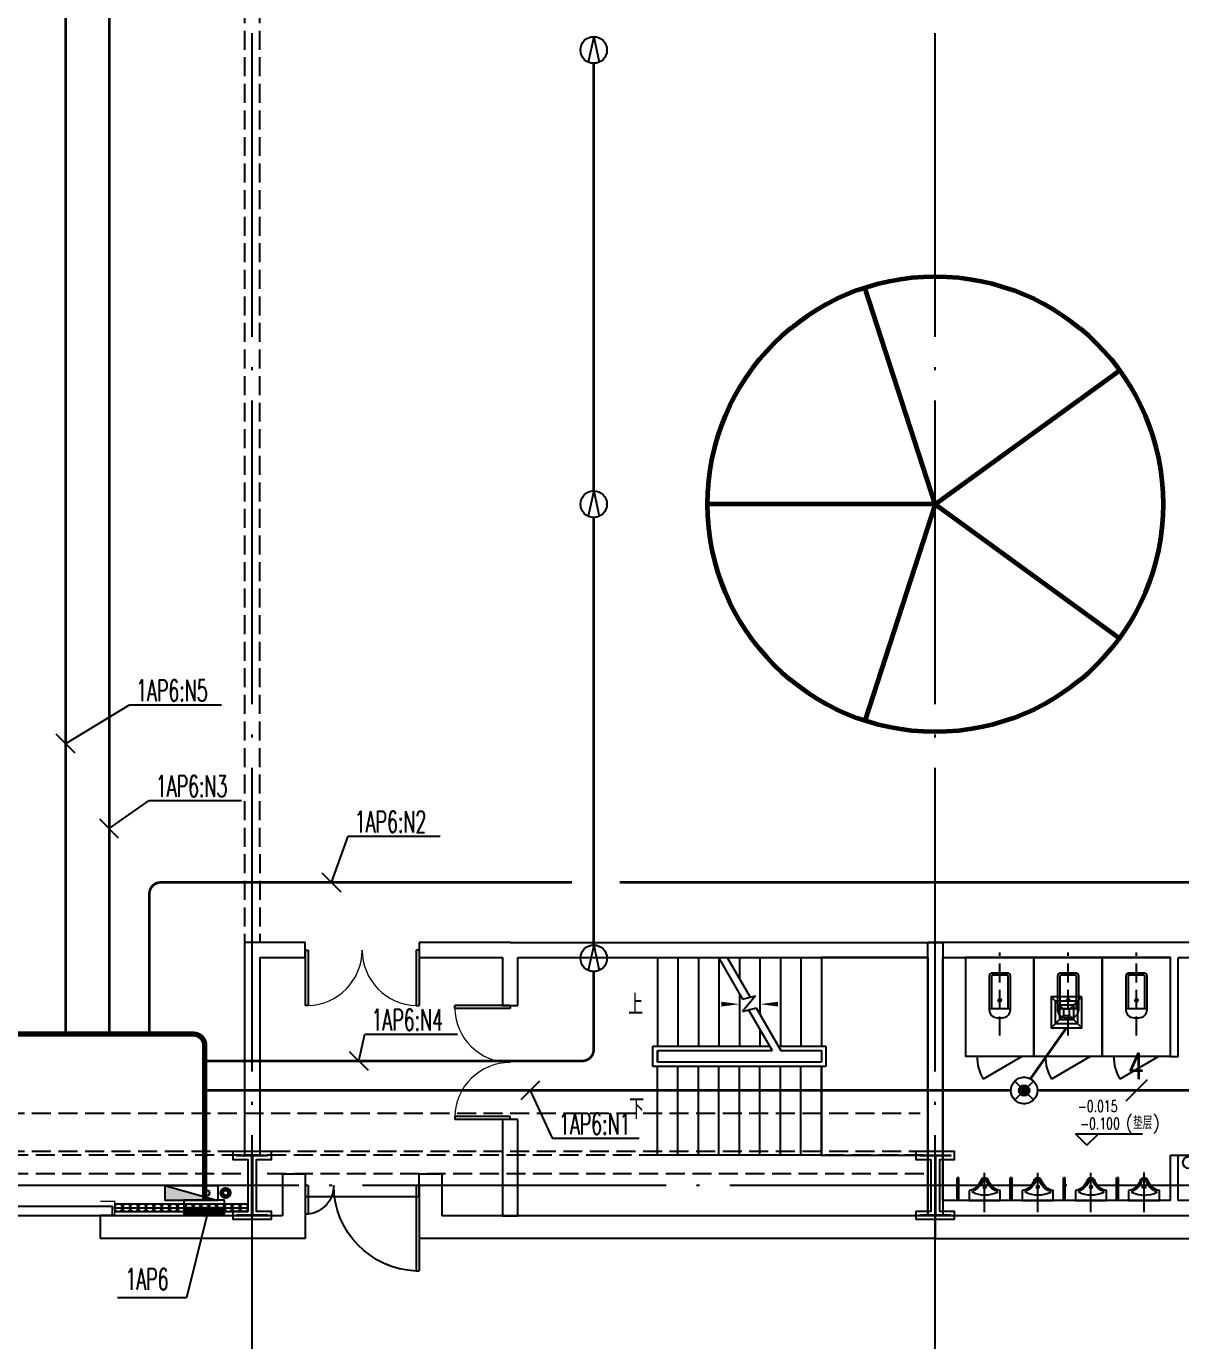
# Model space of a CAD drawing. Extents: x -1396510 to 1250330, y -1892470 to 1623980.
# Drawn here: x 180951 to 196159, y -1361921 to -1344603 of the extents above; entities that cross this region are included whole.
import ezdxf
from ezdxf.enums import TextEntityAlignment as Align

# ---------------------------------------------------------------- set-up
doc = ezdxf.new("R2010")
doc.units = 0
doc.header["$LTSCALE"] = 1000
doc.header["$MEASUREMENT"] = 0
for name, pattern in [('10平面$0$DASH', [0.35, 0.25, -0.1]), ('10平面$1$DOTE', [2.42, 2, -0.2, 0.02, -0.2]), ('DASH', [0.35, 0.25, -0.1]), ('DOTE', [2.42, 2, -0.2, 0.02, -0.2])]:
    doc.linetypes.add(name, pattern=pattern)
doc.layers.get('Defpoints').update_dxf_attribs({"color": 210})
for name, color, linetype in [('10平面$0$WINDOW', 4, 'Continuous'), ('10平面$1$A-AXIS-DOTE', 14, '10平面$1$DOTE'), ('A-AXIS-DOTE', 14, 'DOTE'), ('A-AXIS-SYMB', 3, 'Continuous'), ('A-HATCH-2', 251, 'Continuous'), ('A-HRAIL', 173, 'Continuous'), ('A-LIN-V', 9, 'Continuous'), ('A-SFCE', 30, 'Continuous'), ('A-TEXT', 61, 'Continuous'), ('A-WC', 223, 'Continuous'), ('A-WINDOW', 140, 'Continuous'), ('AS-COLN', 6, 'Continuous'), ('AS-WALL', 40, 'Continuous'), ('DIM-照明', 3, 'Continuous'), ('DIM-箱柜', 3, 'Continuous'), ('DIM_SYMB', 3, 'Continuous'), ('EQUIP-照明', 3, 'Continuous'), ('EQUIP-箱柜', 3, 'Continuous'), ('SB_ZF消火栓', 10, 'Continuous'), ('SB_ZF消火栓M', 10, 'Continuous'), ('WIRE-照明', 1, 'Continuous'), ('建-标高', 3, 'Continuous'), ('建-门', 4, 'Continuous'), ('灯具', 1, 'Continuous')]:
    doc.layers.add(name, color=color, linetype=linetype)
doc.layers.add('A-云线2', color=3, linetype='Continuous', plot=False)
doc.layers.add('LG-ZF消防', color=1, linetype='Continuous', lineweight=60)
doc.styles.add('_TCH_DIM', font='SIMPLEX', dxfattribs={"bigfont": 'GBCBIG'})
doc.styles.add('_TCH_WINDOW', font='SIMPLEX', dxfattribs={"height": 3.5, "bigfont": 'GBCBIG'})
doc.styles.add('_TEL_DIM', font='SIMPLEX', dxfattribs={"width": 0.8, "height": 3.5, "bigfont": 'HZTXT'})
doc.styles.add('A-STANDARD', font='SIMPLEX', dxfattribs={"bigfont": 'GBCBIG'})
doc.styles.get("Standard").update_dxf_attribs({"font": 'gbenor.shx', "bigfont": 'gbcbig.shx'})

# ---------------------------------------------------------------- blocks, each defined once
blk = doc.blocks.new('清洁间')
at = {"layer": 'A-AXIS-DOTE', "color": 0, "linetype": 'DASH'}
blk.add_lwpolyline([(2044571, 1694020), (2045331, 1694020)], dxfattribs=at)
at = {"layer": 'A-WC', "color": 0}
for points in [[(2045106, 1693770), (2045106, 1694270), (2044606, 1694270), (2044606, 1693770)], [(2045056, 1693820), (2045056, 1694220), (2044656, 1694220), (2044656, 1693820)]]:
    blk.add_lwpolyline(points, close=True, dxfattribs=at)
for points in [[(2044828, 1694048), (2044656, 1694220)], [(2044884, 1694048), (2045056, 1694220)], [(2044656, 1693820), (2044828, 1693991)], [(2045056, 1693820), (2044884, 1693991)]]:
    blk.add_lwpolyline(points, dxfattribs=at)
blk.add_circle((2044856, 1694020), 40, dxfattribs=at)
blk = doc.blocks.new('厕卫')
at = {"layer": 'A-AXIS-DOTE', "color": 0, "linetype": 'DASH'}
blk.add_line((50, -823), (50, 272), dxfattribs=at)
at = {"layer": 'A-WC', "color": 0}
for p, q in [((-60, -40), (-60, -470)), ((150, -30), (-50, -30)), ((160, -470), (160, -40)), ((190, -470), (-90, -470)), ((350, -1097), (-170, -1397))]:
    blk.add_line(p, q, dxfattribs=at)
blk.add_lwpolyline([(-400, 203), (-400, -1097), (500, -1097), (500, 203)], close=True, dxfattribs=at)
blk.add_lwpolyline([(190, -40, 0.414214), (150, 0), (-50, 0, 0.414214), (-90, -40), (-90, -480, 0.414214), (20, -590), (80, -590, 0.414214), (190, -480)], format="xyb", close=True, dxfattribs=at)
blk.add_circle((50, -359), 20, dxfattribs=at)
for centre, radius, start, end in [((-50, -40), 10, 90, 180), ((150, -40), 10, 0, 90), ((350, -1097), 600, 180, 209.9999)]:
    blk.add_arc(centre, radius, start, end, dxfattribs=at)
for p in [(50, 0), (50, -359)]:
    blk.add_point(p, dxfattribs=at)
blk = doc.blocks.new('$lvtry$00000224')
at = {"color": 0}
for p, q in [((-363, 0), (-363, -300)), ((-338, 0), (-363, 0)), ((-338, 0), (-338, -300)), ((337, 0), (337, -300)), ((362, 0), (337, 0)), ((362, 0), (362, -300)), ((-338, -300), (-363, -300)), ((362, -300), (337, -300))]:
    blk.add_line(p, q, dxfattribs=at)
at = {"color": 0, "elevation": 0}
blk.add_lwpolyline([(-205, -131), (-205, 0), (205, 0), (205, -131, 0.268068), (51, -263, -0.317765), (0, -300, -0.317765), (-51, -263, 0.268068)], format="xyb", close=True, dxfattribs=at)
at = {"color": 0}
blk.add_circle((0, -182, 0), 20, dxfattribs=at)
for centre, radius, start, end in [((-152, -115, 0), 10, 114.1084, 248.1394), ((5, -466, 0), 395, 66.6675, 114.1084), ((-243, -341, 0), 233, 19.2639, 68.1394), ((243, -341, 0), 233, 110.4941, 160.7361), ((158, -113, 0), 10, 290.4941, 66.6675), ((0, -256, 0), 24, 199.2639, 269.4998), ((0, -256, 0), 24, 270.5002, 340.7361)]:
    blk.add_arc(centre, radius, start, end, dxfattribs=at)
blk.add_point((0, -182, 0), dxfattribs=at)
at = {"layer": 'A-AXIS-DOTE', "color": 0}
blk.add_lwpolyline([(0, 153), (0, -367)], dxfattribs=at)
blk = doc.blocks.new('小便器')
at = {"layer": 'A-WC', "color": 8, "xscale": -1, "rotation": 89.99999999999999}
blk.add_blockref('$lvtry$00000224', (2044606, 1695654), dxfattribs=at)
blk = doc.blocks.new('45345')
at = {"layer": 'A-WC'}
h = blk.add_hatch(dxfattribs=at)
h.set_pattern_fill('ANSI31', color=0, scale=10)
h.set_pattern_definition([(30, (40598742844.535, 3385776346.45), (-7.9375, 13.74815), [])])
edge = h.paths.add_edge_path()
edge.add_arc((40598742441.347763, 3385774511.717568), 50, 0, 360)
at = {"layer": 'A-WC', "color": 0}
blk.add_circle((40598742441.347763, 3385774511.717568), 50, dxfattribs=at)
blk = doc.blocks.new('343243')
at = {"layer": '10平面$1$A-AXIS-DOTE', "color": 0}
blk.add_lwpolyline([(-137039, 783550), (-137039, 784210)], dxfattribs=at)
at = {"layer": 'A-WC', "color": 0}
for p, q in [((-137084, 783875), (-136994, 783875)), ((-137071, 783707), (-137056, 783814)), ((-137064, 783668), (-137056, 783814)), ((-137056, 783814), (-137022, 783814)), ((-137056, 783804), (-137022, 783804)), ((-137039, 783830), (-137039, 783920)), ((-137014, 783668), (-137022, 783814)), ((-137008, 783707), (-137022, 783814)), ((-137176, 783694), (-137103, 783694)), ((-137139, 783657), (-137139, 783731)), ((-137064, 783668), (-137071, 783707)), ((-137064, 783668), (-137014, 783668)), ((-137063, 783687), (-137015, 783687)), ((-137014, 783668), (-137008, 783707)), ((-136976, 783694), (-136903, 783694)), ((-136939, 783657), (-136939, 783731))]:
    blk.add_line(p, q, dxfattribs=at)
for points in [[(-137069, 783721, -0.055034), (-137132, 783735, -0.088849), (-137208, 783776, -0.104988), (-137263, 783843, -0.12017), (-137282, 783920, -0.12017), (-137263, 783997, -0.104988), (-137208, 784064, -0.088849), (-137132, 784105, -0.080052), (-137039, 784120, -0.080052)], [(-137065, 783751, -0.056066), (-137123, 783763, -0.088849), (-137190, 783800, -0.104988), (-137237, 783857, -0.12017), (-137252, 783920, -0.12017), (-137237, 783983, -0.104988), (-137190, 784040, -0.088849), (-137123, 784077, -0.080052), (-137039, 784090, -0.080052)], [(-137039, 784120, -0.080052), (-136946, 784105, -0.088849), (-136870, 784064, -0.104988), (-136815, 783997, -0.12017), (-136796, 783920, -0.12017), (-136815, 783843, -0.104988), (-136870, 783776, -0.088849), (-136946, 783735, -0.055034), (-137010, 783721, -0.080052)], [(-137039, 784090, -0.080052), (-136956, 784077, -0.088849), (-136889, 784040, -0.104988), (-136842, 783983, -0.12017), (-136826, 783920, -0.12017), (-136842, 783857, -0.104988), (-136889, 783800, -0.088849), (-136956, 783763, -0.056066), (-137014, 783751, -0.080052)]]:
    blk.add_lwpolyline(points, format="xyb", dxfattribs=at)
for centre, radius in [((-137039, 783875), 30), ((-137039, 783875), 20), ((-137139, 783694), 25), ((-137139, 783694), 15), ((-136939, 783694), 25), ((-136939, 783694), 15)]:
    blk.add_circle(centre, radius, dxfattribs=at)
for centre, start, end in [((-137040, 783695), 80.5252, 279.4748), ((-137038, 783695), 260.5252, 99.4748)]:
    blk.add_arc(centre, 7.19, start, end, dxfattribs=at)
blk = doc.blocks.new('*U14')
at = {"color": 0}
blk.add_lwpolyline([(500, 0), (500, 1000), (460, 1000), (460, 0)], close=True, dxfattribs=at)
blk.add_arc((500, 0), 1000, 90, 180, dxfattribs=at)
blk = doc.blocks.new('*U13')
at = {"color": 0, "xscale": 0.001, "yscale": 0.001, "zscale": 0.001}
blk.add_blockref('*U14', (0, 0), dxfattribs=at)
blk = doc.blocks.new('*U16')
at = {"color": 0}
blk.add_lwpolyline([(400, 0), (400, 800), (360, 800), (360, 0)], close=True, dxfattribs=at)
blk.add_arc((400, 0), 800, 90, 180, dxfattribs=at)
blk = doc.blocks.new('*U15')
at = {"color": 0, "xscale": 0.00125, "yscale": 0.00125, "zscale": 0.00125}
blk.add_blockref('*U16', (0, 0), dxfattribs=at)
blk = doc.blocks.new('G$CA7A27C8F')
at = {"layer": 'A-AXIS-DOTE', "color": 8}
blk.add_lwpolyline([(2222, -4363), (1702, -4363)], dxfattribs=at)
at = {"layer": 'A-AXIS-SYMB', "color": 8}
for points in [[(-426, 1047, 0, 0, 0), (104, 1517, 0, 64, 0), (-76, 1358, 0, 0, 0)], [(1310, -1863, 0, 0, 0), (1840, -1393, 0, 64, 0), (1660, -1552, 0, 0, 0)], [(364, -3083, 0, 0, 0), (980, -3473, 0, 64, 0), (777, -3344, 0, 0, 0)]]:
    blk.add_lwpolyline(points, format="xyseb", dxfattribs=at)
at = {"layer": 'A-LIN-V', "color": 8}
blk.add_line((2070, 2187), (-1130, 2187), dxfattribs=at)
at = {"layer": 'A-WC', "color": 8}
for p, q in [((1470, -3913), (1470, -2413)), ((2070, -4700), (1770, -4700)), ((1770, -4700), (1770, -4725)), ((2070, -4725), (1770, -4725))]:
    blk.add_line(p, q, dxfattribs=at)
at = {"layer": 'A-WC'}
blk.add_line((2070, -4700), (2070, -4725), dxfattribs=at)
at = {"layer": 'A-WC', "color": 8}
blk.add_lwpolyline([(-1130, 1587), (270, 1587), (270, 2187), (270, 2187)], dxfattribs=at)
at = {"layer": 'A-WC', "color": 8, "elevation": 0}
blk.add_lwpolyline([(1939, -4568), (2070, -4568), (2070, -4158), (1939, -4158, -0.268068), (1806, -4312, 0.317765), (1770, -4363, 0.317765), (1806, -4414, -0.268068)], format="xyb", close=True, dxfattribs=at)
at = {"layer": 'A-WC', "color": 8}
blk.add_circle((1888, -4363, 0), 20, dxfattribs=at)
for centre, radius, start, end in [((1729, -4120, 0), 233, 289.2639, 339.5059), ((1957, -4205, 0), 10, 23.3325, 159.5059), ((1603, -4358, 0), 395, 335.8916, 23.3325), ((1814, -4363, 0), 24, 109.2639, 179.4998), ((1814, -4363, 0), 24, 180.5002, 250.7361), ((1729, -4606, 0), 233, 21.8606, 70.7361), ((1955, -4515, 0), 10, 201.8606, 335.8916)]:
    blk.add_arc(centre, radius, start, end, dxfattribs=at)
blk.add_point((1888, -4363, 0), dxfattribs=at)
at = {"layer": 'AS-WALL'}
for p, q in [((-1330, 2387), (-1330, -563)), ((-1130, 2387), (-1330, 2387)), ((-1130, 2387), (-1130, -363)), ((2070, 2387), (2070, -363)), ((2270, 2387), (2070, 2387)), ((2270, 2387), (2270, -463)), ((-830, -363), (-1130, -363)), ((-830, -563), (-830, -363)), ((370, -363), (170, -363)), ((170, -363), (170, -563)), ((2070, -363), (370, -363)), ((2270, -463), (2270, -2313)), ((-1330, -563), (-830, -563)), ((170, -563), (270, -563)), ((270, -563), (270, -1013)), ((470, -1013), (470, -563)), ((2070, -563), (470, -563)), ((2070, -563), (2070, -2213)), ((270, -1013), (470, -1013)), ((470, -1813), (270, -1813)), ((270, -1813), (270, -2213)), ((470, -2213), (470, -1813)), ((-1330, -2213), (-1330, -3963)), ((-830, -2213), (-1330, -2213)), ((-830, -2413), (-830, -2213)), ((270, -2213), (170, -2213)), ((170, -2213), (170, -2413)), ((2070, -2213), (470, -2213)), ((-1130, -2413), (-1130, -3913)), ((-1130, -2413), (-830, -2413)), ((170, -2413), (370, -2413)), ((2070, -2413), (370, -2413)), ((2070, -2413), (2070, -3913)), ((2270, -2313), (2270, -3963)), ((-1330, -3963), (-1330, -7213)), ((170, -3913), (-1130, -3913)), ((170, -4013), (170, -3913)), ((2070, -3913), (1470, -3913)), ((1470, -4013), (1470, -3913)), ((2270, -3963), (2270, -7213)), ((170, -4013), (-1130, -4013)), ((-1130, -4013), (-1130, -7013)), ((2070, -4013), (1470, -4013)), ((2070, -4013), (2070, -7013)), ((2070, -7013), (-1130, -7013)), ((2270, -7213), (-1330, -7213))]:
    blk.add_line(p, q, dxfattribs=at)
at = {"layer": '建-门'}
for p, q in [((170, -363), (-830, -363)), ((470, -1013), (470, -1813)), ((170, -2413), (-830, -2413))]:
    blk.add_line(p, q, dxfattribs=at)
at = {"color": 8}
for name, p, rotation in [('厕卫', (1866, 1037), 270), ('厕卫', (1866, 137), 270), ('厕卫', (-928, -4513), 90), ('小便器', (2046676, 1690591), 180), ('厕卫', (-928, -5413), 90), ('小便器', (2046676, 1689891), 180), ('厕卫', (-928, -6313), 90), ('小便器', (2046676, 1689191), 180)]:
    blk.add_blockref(name, p, dxfattribs=dict(at, rotation=rotation))
at = {"layer": 'A-HRAIL', "color": 8, "rotation": 180}
blk.add_blockref('清洁间', (2046676, 1693207), dxfattribs=at)
at = {"layer": 'A-LIN-V', "color": 8, "xscale": -1.5, "yscale": 1.5, "zscale": 1.5}
for p in [(60898113797, -5078660050), (60898115621, -5078662967), (60898115232, -5078665548)]:
    blk.add_blockref('45345', p, dxfattribs=at)
at = {"layer": 'A-WINDOW', "color": 8}
for p, rotation in [((-137370, 785805), 180), ((785700, 133876), 90)]:
    blk.add_blockref('343243', p, dxfattribs=dict(at, rotation=rotation))
at = {"layer": '建-门'}
for name, p, xscale, yscale, zscale, rotation in [('*U13', (-330, -463), 1000, -1000, 199.9999999999999, 180.0000000000208), ('*U15', (370, -1413), 800, -800, 199.9999999999998, 270), ('*U13', (-330, -2313), 1000, 1000, 200, 180.0000000000208)]:
    blk.add_blockref(name, p, dxfattribs=dict(at, xscale=xscale, yscale=yscale, zscale=zscale, rotation=rotation))
at = {"layer": 'A-TEXT', "color": 8, "style": '_TCH_WINDOW'}
for s, p in [('女卫', (-372, 733)), ('清洁间', (1028, -1515)), ('男卫', (191, -2836))]:
    blk.add_text(s, height=231.5, dxfattribs=at).set_placement(p)
blk = doc.blocks.new('10平面$0$$DorLib2D$00000126')
at = {"color": 0, "linetype": 'Continuous'}
for p, q in [((-0.532, 0.5), (-0.532, 0.9)), ((0.532, 0.9), (0.532, 0.5))]:
    blk.add_line(p, q, dxfattribs=at)
at = {"color": 0, "linetype": '10平面$0$DASH'}
for p, q in [((-0.532, 0.9), (0.532, 0.9)), ((-0.532, 0.5), (0.532, 0.5))]:
    blk.add_line(p, q, dxfattribs=at)
blk = doc.blocks.new('DOOR2DLIB$SYSLIB$00000123')
at = {"color": 0}
for p, q in [((0.475, -0.001), (0.475, 0.752)), ((0.475, 0.752), (0.5, 0.752)), ((0.5, -0.001), (0.5, 0.752)), ((-0.5, 0), (-0.5, 0.252)), ((-0.475, 0.252), (-0.5, 0.252)), ((-0.475, 0), (-0.475, 0.252)), ((-0.475, 0), (-0.5, 0)), ((0.475, -0.001), (0.5, -0.001))]:
    blk.add_line(p, q, dxfattribs=at)
for centre, radius, start, end in [((0.505, -0.002), 0.755, 92.2493, 179.7238), ((-0.501, 0.003), 0.251, 359.7899, 84.0974)]:
    blk.add_arc(centre, radius, start, end, dxfattribs=at)
blk = doc.blocks.new('42343243')
at = {"layer": '10平面$0$WINDOW'}
blk.add_line((-144654, 1222620), (-146154, 1222620), dxfattribs=at)
at = {"layer": 'AS-WALL'}
for p, q in [((-146154, 1223170), (-148854, 1223170)), ((-148854, 1222870), (-148854, 1223170)), ((-146154, 1222620), (-146154, 1223170)), ((-144654, 1222620), (-144654, 1223170)), ((-137854, 1223170), (-144654, 1223170)), ((-137854, 1222870), (-137854, 1223170)), ((-146454, 1222870), (-148854, 1222870)), ((-146454, 1222320), (-146454, 1222870)), ((-144354, 1222320), (-144354, 1222870)), ((-137854, 1222870), (-144354, 1222870)), ((-146154, 1222320), (-146154, 1222620)), ((-144654, 1222620), (-144654, 1222320)), ((-146454, 1222320), (-146154, 1222320)), ((-144654, 1222320), (-144354, 1222320))]:
    blk.add_line(p, q, dxfattribs=at)
at = {"layer": '10平面$0$WINDOW', "zscale": 300}
for name, p, xscale, yscale, rotation in [('DOOR2DLIB$SYSLIB$00000123', (-145404, 1222470), -1500, -1500, 179.9999999999555), ('10平面$0$$DorLib2D$00000126', (-151354, 1223020), 5000, 300, 180)]:
    blk.add_blockref(name, p, dxfattribs=dict(at, xscale=xscale, yscale=yscale, rotation=rotation))
blk = doc.blocks.new('4324324')
at = {"layer": 'A-HATCH-2', "color": 8, "linetype": 'DASH'}
for p, q in [((-312854, 549870), (-138054, 549870)), ((-312854, 549370), (-138054, 549370))]:
    blk.add_line(p, q, dxfattribs=at)
blk = doc.blocks.new('w4324324')
at = {"layer": 'A-HATCH-2', "color": 0, "lineweight": 60}
for q in [(-1694760, 686605), (-1697614, 684532), (-1691907, 684532), (-1696524, 681178), (-1692997, 681178)]:
    blk.add_line((-1694760, 683605), q, dxfattribs=at)
blk.add_circle((-1694760, 683605), 3000, dxfattribs=at)
blk = doc.blocks.new('342343')
at = {"layer": 'A-LIN-V', "color": 8}
blk.add_blockref('w4324324', (1030710, -62444), dxfattribs=at)
blk = doc.blocks.new('w42343243')
at = {"layer": 'A-HATCH-2', "color": 8}
blk.add_lwpolyline([(-165104, 621070), (-164604, 621070), (-164604, 620958), (-164800, 620958), (-164800, 620282), (-164604, 620282), (-164604, 620170), (-165104, 620170), (-165104, 620282), (-164908, 620282), (-164908, 620958), (-165104, 620958)], close=True, dxfattribs=at)
at = {"layer": 'AS-COLN', "color": 3}
blk.add_lwpolyline([(-165054, 621020), (-164654, 621020), (-164654, 621008), (-164850, 621008), (-164850, 620232), (-164654, 620232), (-164654, 620220), (-165054, 620220), (-165054, 620232), (-164858, 620232), (-164858, 621008), (-165054, 621008)], close=True, dxfattribs=at)
blk = doc.blocks.new('42343')
at = {"layer": 'A-WINDOW'}
for p in [(18000, -71700), (27000, -71700)]:
    blk.add_blockref('w42343243', p, dxfattribs=at)
blk = doc.blocks.new('3333')
at = {"layer": 'A-SFCE', "const_width": 20}
blk.add_lwpolyline([(-227064, 766320), (-227064, 766510), (-227244, 766510), (-227244, 766320)], dxfattribs=at)
blk = doc.blocks.new('A$C5D961328')
at = {"layer": 'SB_ZF消火栓'}
blk.add_hatch(color=256, dxfattribs=at).paths.add_polyline_path([(0, 40), (700, 40), (700, 240)])
for p, q in [((700, 240), (0, 240)), ((0, 240), (0, 40)), ((700, 240), (0, 40)), ((700, 240), (700, 40)), ((0, 40), (700, 40))]:
    blk.add_line(p, q, dxfattribs=at)
at = {"layer": 'SB_ZF消火栓', "color": 1}
blk.add_circle((140, 140), 32.5, dxfattribs=at)
blk = doc.blocks.new('we42342343234')
at = {"layer": 'LG-ZF消防'}
blk.add_circle((-147204, 548820), 50, dxfattribs=at)
at = {"layer": 'SB_ZF消火栓M', "xscale": -1}
blk.add_blockref('A$C5D961328', (-147304, 548680), dxfattribs=at)
blk = doc.blocks.new('$DorLib2D$00000002')
for p, q in [((-0.5, 0), (-0.5, 0.4875)), ((-0.475, 0.4875), (-0.5, 0.4875)), ((-0.475, 0), (-0.475, 0.4875)), ((0.475, 0), (0.475, 0.4875)), ((0.475, 0.4875), (0.5, 0.4875)), ((0.5, 0), (0.5, 0.4875)), ((-0.5, 0), (-0.475, 0)), ((0.5, 0), (0.475, 0))]:
    blk.add_line(p, q)
at = {"lineweight": 13}
for centre, start, end in [((-0.4875, 0), 0, 88.53072), ((0.4875, 0), 91.46928, 180)]:
    blk.add_arc(centre, 0.4875, start, end, dxfattribs=at)
blk = doc.blocks.new('99平面图例外参$0$$LinePat$圆环')
for points in [[(0, 150), (300, 150)], [(0, 0), (300, 0)], [(0, -150), (300, -150)]]:
    blk.add_lwpolyline(points)
at = {"color": 0}
blk.add_circle((150, 0), 150, dxfattribs=at)
blk = doc.blocks.new('世赫3#厂房一层0821')
at = {"layer": 'A-AXIS-DOTE', "color": 8, "ltscale": 2}
for p, q in [((166000, -79980), (166000, 5514)), ((175000, -79980), (175000, 5514)), ((190814.2, -71800), (-5155.8, -71800))]:
    blk.add_line(p, q, dxfattribs=at)
at = {"layer": 'A-SFCE', "linetype": 'DASH'}
for p, q in [((165850, -71400), (148150, -71400)), ((165850, -71650), (148150, -71650))]:
    blk.add_line(p, q, dxfattribs=at)
at = {"layer": 'A-SFCE', "color": 2, "linetype": 'DASH'}
for p, q in [((174850, -71400), (166150, -71400)), ((174850, -71650), (166150, -71650))]:
    blk.add_line(p, q, dxfattribs=at)
at = {"layer": 'AS-WALL'}
for p, q in [((178950, -72200), (175000, -72200)), ((175000, -72200), (175000, -72500)), ((175000, -72500), (178950, -72500))]:
    blk.add_line(p, q, dxfattribs=at)
at = {"layer": 'Defpoints', "color": 8, "linetype": 'DASH'}
for p, q in [((165896, -36288), (165900, -68600)), ((166096, -36288), (166100, -68600)), ((166100, -68600), (165900, -68600))]:
    blk.add_line(p, q, dxfattribs=at)
at = {"layer": 'Defpoints', "color": 8}
for p, q in [((166700, -68600), (165900, -68600)), ((165900, -68600), (165900, -71400)), ((166700, -68800), (166700, -68600)), ((169400, -68600), (168200, -68600)), ((168200, -68600), (168200, -68800)), ((169400, -68600), (175100, -68600)), ((175100, -68600), (175100, -72200)), ((166100, -68800), (166700, -68800)), ((166100, -68800), (166100, -71400)), ((168200, -68800), (169300, -68800)), ((169300, -68800), (169300, -69431.3)), ((169500, -69431.3), (169500, -68800)), ((169500, -68800), (174900, -68800)), ((171340, -68800), (172143.6, -68800)), ((171340, -68800), (171340, -69965)), ((171610, -68800), (171610, -69965)), ((171880, -68800), (171880, -69965)), ((172143.6, -68800), (172460.1, -69348.1)), ((172150, -68811), (172150, -69965)), ((172259.1, -68800), (173500, -68800)), ((172259.1, -68800), (172560.1, -69321.3)), ((172420, -68800), (172420, -69078.7)), ((172690, -68800), (172690, -69546.3)), ((172960, -68800), (172960, -69965)), ((173230, -68800), (173230, -69965)), ((173500, -68800), (173500, -69965)), ((174900, -68800), (173500, -68800)), ((173500, -68800), (173500, -69965)), ((174900, -68800), (174900, -72200)), ((174900, -71400), (174900, -68800)), ((169300, -69431.3), (169500, -69431.3)), ((172420, -69278.7), (172420, -69965)), ((172632.4, -69301.9), (172459.5, -69508)), ((172460.1, -69348.1), (172632.4, -69301.9)), ((172459.5, -69508), (172639.9, -69459.6)), ((172539.9, -69486.4), (172850.9, -70025)), ((172639.9, -69459.6), (172966.4, -70025)), ((172690, -69746.3), (172690, -69965)), ((171280, -70235), (171280, -69965)), ((171280, -69965), (172816.3, -69965)), ((171340, -70025), (172850.9, -70025)), ((171340, -70175), (171340, -70025)), ((171340, -70025), (172850.9, -70025)), ((171340, -70025), (171340, -70175)), ((172931.7, -69965), (173560, -69965)), ((172966.4, -70025), (173500, -70025)), ((172966.4, -70025), (173500, -70025)), ((173500, -70025), (173500, -70175)), ((173500, -70025), (173500, -70175)), ((173560, -69965), (173560, -70235)), ((173560, -70235), (171280, -70235)), ((173500, -70175), (171340, -70175)), ((173500, -70175), (171340, -70175)), ((171340, -71400), (171340, -70235)), ((171610, -71400), (171610, -70235)), ((171880, -71400), (171880, -70235)), ((172150, -71400), (172150, -70235)), ((172420, -71400), (172420, -70235)), ((172690, -71400), (172690, -70235)), ((172960, -71400), (172960, -70235)), ((173230, -71400), (173230, -70235)), ((173500, -71400), (173500, -70235)), ((173500, -70235), (173500, -71400)), ((169500, -70931.3), (169300, -70931.3)), ((169300, -70931.3), (169300, -72200)), ((169500, -72200), (169500, -70931.3)), ((166100, -71400), (165900, -71400)), ((173500, -71400), (171340, -71400)), ((173500, -71400), (174900, -71400)), ((169300, -72200), (169500, -72200)), ((175100, -72200), (174900, -72200))]:
    blk.add_line(p, q, dxfattribs=at)
at = {"layer": 'DIM_SYMB', "color": 8}
for points in [[(171205, -69412.5, 0, 0, 0), (172420, -69412.5, 0, 64, 0), (172180, -69412.5, 0, 0, 0)], [(171205, -70787.5, 0, 0, 0), (174200, -70787.5, 0, 0, 0), (174200, -69412.5, 0, 0, 0), (172690, -69412.5, 0, 64, 0), (172930, -69412.5, 0, 0, 0)]]:
    blk.add_lwpolyline(points, format="xyseb", dxfattribs=at)
at = {"layer": '建-标高', "color": 8}
for p, q in [((176997.8, -71270), (176847.8, -71120)), ((176847.8, -71120), (177727.8, -71120)), ((176997.8, -71270), (177147.8, -71120))]:
    blk.add_line(p, q, dxfattribs=at)
at = {"color": 8, "rotation": 270}
blk.add_blockref('G$CA7A27C8F', (182112.9, -69930.4), dxfattribs=at)
at = {"layer": 'A-HRAIL', "xscale": -0.344473467906519, "yscale": 0.3333333333111111, "zscale": 0.3333333333111111, "rotation": 179.999999999795}
for p in [(164189.2, -72093.9), (164292.5, -72093.9), (164395.9, -72093.9), (164499.2, -72093.9), (164602.6, -72093.9), (164705.9, -72093.9), (164809.2, -72093.9), (164912.6, -72093.9), (165015.9, -72093.9), (165119.3, -72093.9), (165222.6, -72093.9), (165325.9, -72093.9), (165429.3, -72093.9), (165532.6, -72093.9), (165636, -72093.9), (165739.3, -72093.9), (165842.7, -72093.9)]:
    blk.add_blockref('99平面图例外参$0$$LinePat$圆环', p, dxfattribs=at)
at = {"layer": 'A-LIN-V', "color": 8, "rotation": 90}
blk.add_blockref('342343', (796160.7, 601225), dxfattribs=at)
at = {"layer": 'A-SFCE', "rotation": 270}
blk.add_blockref('3333', (-602320.8, -299254.1), dxfattribs=at)
at = {"layer": 'A-WINDOW'}
for name in ['42343', '4324324']:
    blk.add_blockref(name, (312854.2, -620720), dxfattribs=at)
at = {"layer": 'A-WINDOW', "xscale": -1, "rotation": 180}
blk.add_blockref('42343243', (312854.2, 1150670), dxfattribs=at)
at = {"layer": 'Defpoints', "color": 8, "xscale": -1500, "yscale": -1500, "zscale": 200}
for p, rotation in [((167450, -68700), 6.532780952413937e-08), ((169400, -70181.3), 270.000000054067)]:
    blk.add_blockref('$DorLib2D$00000002', p, dxfattribs=dict(at, rotation=rotation))
at = {"layer": 'SB_ZF消火栓'}
blk.add_blockref('we42342343234', (312854.2, -620720), dxfattribs=at)
at = {"layer": 'DIM_SYMB', "color": 7, "style": '_TCH_DIM'}
for s, p in [('上', (170954.2, -69552.5)), ('下', (170969.1, -70927.5))]:
    blk.add_text(s, height=270.1, dxfattribs=at).set_placement(p)
at = {"layer": '建-标高', "color": 7, "style": 'A-STANDARD', "width": 0.705882}
for s, p in [('-0.015', (176879.2, -70832.5)), ('-0.100', (176909.2, -71060))]:
    blk.add_text(s, height=148.75, dxfattribs=at).set_placement(p)
at = {"layer": '建-标高', "color": 7, "style": 'A-STANDARD'}
blk.add_text('(垫层)', height=168.79, dxfattribs=at).set_placement((177504.2, -71060))
blk = doc.blocks.new('$equip$00002832')
for q in [(-0.203, -0.457), (0.203, -0.457)]:
    blk.add_line((0, 0.5), q)
at = {"const_width": 0.0571}
blk.add_lwpolyline([(0.5, 0, 1), (-0.5, 0, 1), (0.5, 0, -0.625089)], format="xyb", dxfattribs=at)
blk.add_circle((0, 0), 0.5)
for p in [(0, 0.5), (-0.5, 0), (0.5, 0), (0, -0.5)]:
    blk.add_point(p)
at = {"color": 7, "style": '_TEL_DIM', "flags": 1}
for tag in ['A', 'REMARK']:
    blk.add_attdef(tag, text='', height=0.00002, dxfattribs=at).set_placement((0, 0), align=Align.MIDDLE_CENTER)
blk = doc.blocks.new('$equip$00002828')
for p, q in [((0.354, 0.354), (-0.354, -0.354)), ((-0.354, 0.354), (0.354, -0.354))]:
    blk.add_line(p, q)
at = {"const_width": 0.0571}
blk.add_lwpolyline([(0.5, 0, -1), (-0.5, 0, -1), (0.5, 0, 1)], format="xyb", dxfattribs=at)
for radius in [0.5, 0.2]:
    blk.add_circle((0, 0), radius)
for p in [(0, 0.5), (-0.5, 0), (0.5, 0), (0, -0.5)]:
    blk.add_point(p)
for points in [[(-0.173, 0.1), (0.173, 0.1), (-0.2, 0), (0.2, 0)], [(-0.173, -0.1), (0.173, -0.1), (-0.2, 0), (0.2, 0)], [(-0.1, 0.173), (0.1, 0.173), (-0.173, 0.1), (0.173, 0.1)], [(0, 0.2), (0, 0.2), (-0.1, 0.173), (0.1, 0.173)], [(-0.1, -0.173), (0.1, -0.173), (-0.173, -0.1), (0.173, -0.1)], [(0, -0.2), (0, -0.2), (-0.1, -0.173), (0.1, -0.173)]]:
    blk.add_solid(points)
at = {"color": 7, "style": '_TEL_DIM', "flags": 1}
for tag in ['A', 'REMARK']:
    blk.add_attdef(tag, text='', height=0.00002, dxfattribs=at).set_placement((0, 0), align=Align.MIDDLE_CENTER)
blk = doc.blocks.new('A$C43B121A0')
at = {"layer": '灯具', "color": 3}
for p, q in [((120, 180), (0, 300)), ((180, 180), (300, 300)), ((0, 0), (120, 120)), ((300, 0), (180, 120))]:
    blk.add_line(p, q, dxfattribs=at)
for points in [[(0, 0), (300, 0), (300, 300), (0, 300)], [(40, 40), (260, 40), (260, 260), (40, 260)], [(80, 80), (220, 80), (220, 220), (80, 220)], [(120, 120), (180, 120), (180, 180), (120, 180)]]:
    blk.add_lwpolyline(points, close=True, dxfattribs=at)
blk = doc.blocks.new('*X128')
at = {"color": 0}
for p, q in [((-250, 33), (-183, 100)), ((-250, 68), (-218, 100)), ((-247, 0), (-147, 100)), ((-212, 0), (-112, 100)), ((-177, 0), (-77, 100)), ((-141, 0), (-41, 100)), ((-106, 0), (-6, 100)), ((-71, 0), (29, 100)), ((-35, 0), (65, 100)), ((0, 0), (100, 100)), ((35, 0), (135, 100)), ((71, 0), (171, 100)), ((106, 0), (206, 100)), ((141, 0), (241, 100)), ((177, 0), (250, 73)), ((212, 0), (250, 38)), ((247, 0), (250, 3))]:
    blk.add_line(p, q, dxfattribs=at)
blk = doc.blocks.new('$equip$00002929')
for p, q in [((-0.75, 0.6), (-0.75, 0)), ((0.75, 0.6), (-0.75, 0.6)), ((0.75, 0), (0.75, 0.6)), ((-0.75, 0.3), (0.75, 0.3)), ((-0.75, 0), (0.75, 0))]:
    blk.add_line(p, q)
for points, const_width in [([(-0.75, 0.6), (-0.75, 0), (0.75, 0), (0.75, 0.6), (-0.75, 0.6), (-0.75, 0)], 0.0571), ([(-0.75, 0.15), (0.75, 0.15)], 0.3)]:
    blk.add_lwpolyline(points, dxfattribs=dict(const_width=const_width))
for p in [(0, 0.6), (-0.75, 0.3), (0, 0), (0.75, 0.3)]:
    blk.add_point(p)
at = {"xscale": 0.00300000000061118, "yscale": 0.00300000000061118, "zscale": 0.00300000000061118}
blk.add_blockref('*X128', (0, 0), dxfattribs=at)
at = {"color": 7, "style": '_TEL_DIM', "flags": 1}
for tag in ['A', 'REMARK']:
    blk.add_attdef(tag, text='', height=0.00002, dxfattribs=at).set_placement((0, 0), align=Align.MIDDLE_CENTER)
blk = doc.blocks.new('$TELECSYS$00000095')
blk.add_line((0.4, 0.4), (-0.4, -0.4))
at = {"width": 0.8}
blk.add_attdef('N', text='', height=1, dxfattribs=at).set_placement((-0.017, 1.056), align=Align.MIDDLE)
blk = doc.blocks.new('$TelecSys$00000152')
blk.add_blockref('$TELECSYS$00000095', (0, 0))
at = {"style": '_TEL_DIM', "width": 0.7}
blk.add_attdef('N', text='', height=0.875, dxfattribs=at).set_placement((-0.015, 0.924), align=Align.MIDDLE)

msp = doc.modelspace()

# ---------------------------------------------------------------- linework, layer by layer
at = {"layer": 'DIM-照明'}
for p, q in [((181593.9, -1354177.7), (181346.4, -1353930.2)), ((182166.9, -1355297.7), (181919.4, -1355050.2)), ((184846.3, -1355758.5), (185093.7, -1356006)), ((185206.3, -1358110.7), (185453.7, -1358358.2)), ((187713.7, -1358500.2), (187466.3, -1358747.7))]:
    msp.add_line(p, q, dxfattribs=at)
for points in [[(181470.2, -1354054), (182310, -1353544)], [(182310, -1353544), (183525, -1353544)], [(182043.2, -1355174), (182570, -1354804)], [(182570, -1354804), (183785, -1354804)], [(184970, -1355882.3), (185190, -1355274)], [(185190, -1355274), (186405, -1355274)], [(185330, -1358234.5), (185410, -1357884)], [(185410, -1357884), (186633, -1357884)], [(187590, -1358624), (187880, -1359254)], [(187880, -1359254), (189023, -1359254)]]:
    msp.add_lwpolyline(points, dxfattribs=at)
at = {"layer": 'DIM-箱柜'}
for p, q in [((183331.3, -1360274), (183063.9, -1361354)), ((183063.9, -1361354), (182151.3, -1361354))]:
    msp.add_line(p, q, dxfattribs=at)
at = {"layer": 'WIRE-照明', "linetype": 'Continuous'}
for points, const_width in [([(181470.2, -1357881.2), (181470.2, -1339082.3)], 35), ([(182043.2, -1357881.2), (182043.2, -1340430.2)], 35), ([(188425.8, -1350724), (188425.8, -1345090.6)], 35), ([(188425.8, -1356707.3), (188425.8, -1351074)], 35), ([(182722.9, -1355882.3), (188142.1, -1355882.3)], 35), ([(188768.8, -1355882.3), (197250.8, -1355882.3)], 35), ([(182572.9, -1357881.2), (182572.9, -1356032.3)], 35), ([(188425.8, -1357057.3), (188425.8, -1358084.5)], 35), ([(152425.8, -1357881.2), (183152.8, -1357881.2)], 70), ([(194179.4, -1358470.2), (194655.3, -1357796.7)], 35), ([(183302.8, -1360064), (183302.8, -1358031.9)], 70), ([(183301.9, -1358234.5), (188275.8, -1358234.5)], 35), ([(183302.8, -1358624), (193920.8, -1358624)], 35), ([(194270.8, -1358624), (196720.8, -1358624)], 35)]:
    msp.add_lwpolyline(points, dxfattribs=dict(at, const_width=const_width))
for points, const_width in [([(182722.9, -1355882.3, 0.4142136), (182572.9, -1356032.3)], 35), ([(183302.8, -1358031.9, 0.4154552), (183152.8, -1357881.2)], 70), ([(188275.8, -1358234.5, 0.4142136), (188425.8, -1358084.5)], 35)]:
    msp.add_lwpolyline(points, format="xyb", dxfattribs=dict(at, const_width=const_width))

# ---------------------------------------------------------------- block references
at = {"layer": 'A-云线2'}
msp.add_blockref('世赫3#厂房一层0821', (17925.8, -1288074), dxfattribs=at)
at = {"layer": 'DIM-照明'}
ref = msp.add_blockref('$TelecSys$00000152', (195575.1, -1358624), dxfattribs=dict(at, xscale=350, yscale=350, zscale=350))
ref.add_attrib('N', '4', dxfattribs={"layer": '0', "color": 7, "height": 350, "style": '_TEL_DIM', "width": 0.7}).set_placement((195569.7, -1358300.7), align=Align.MIDDLE)
at = {"layer": 'EQUIP-照明', "xscale": 350, "yscale": 350, "zscale": 350}
for name, p in [('$equip$00002832', (188425.8, -1344915.6)), ('$equip$00002832', (188425.8, -1350899)), ('$equip$00002832', (188425.8, -1356882.3)), ('$equip$00002828', (194095.8, -1358624))]:
    msp.add_blockref(name, p, dxfattribs=at)
at = {"layer": 'EQUIP-照明', "color": 3, "xscale": 1.35, "yscale": 1.35, "zscale": 1.35, "rotation": 180}
msp.add_blockref('A$C43B121A0', (194857.8, -1357391.7), dxfattribs=at)
at = {"layer": 'EQUIP-箱柜', "xscale": -350, "yscale": 350, "zscale": 350}
msp.add_blockref('$equip$00002929', (183294.2, -1360274), dxfattribs=at)

# ---------------------------------------------------------------- texts
at = {"layer": 'DIM-照明', "color": 7, "style": '_TEL_DIM', "width": 0.6}
for s, p in [('1AP6:N5', (182397.5, -1353494)), ('1AP6:N3', (182657.5, -1354754)), ('1AP6:N2', (185277.5, -1355224)), ('1AP6:N4', (185497.5, -1357834)), ('1AP6:N1', (187967.5, -1359204))]:
    msp.add_text(s, height=280, dxfattribs=at).set_placement(p)
at = {"layer": 'DIM-箱柜', "color": 7, "style": '_TEL_DIM', "width": 0.6}
msp.add_text('1AP6', height=280, dxfattribs=at).set_placement((182256.3, -1361249))

doc.saveas('drawing.dxf')
